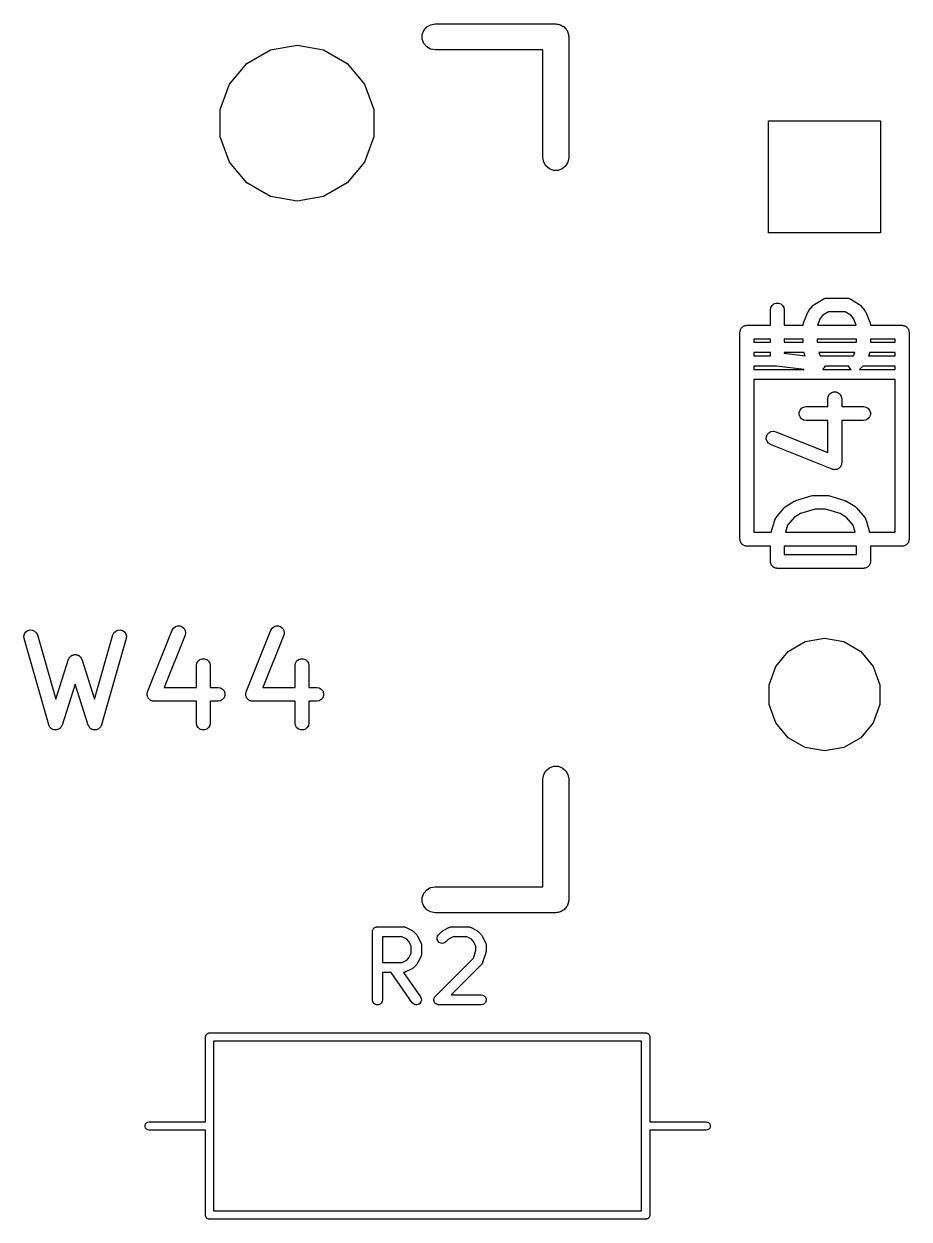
# Model space of a CAD drawing. Extents: x 47 to 330, y -254 to -153.
# Drawn here: x 113.14 to 126.17, y -231.05 to -213.46 of the extents above; entities that cross this region are included whole.
import ezdxf

# ---------------------------------------------------------------- set-up
doc = ezdxf.new("R2010")
doc.units = 0
doc.header["$MEASUREMENT"] = 0
doc.layers.add('BLACK', color=7, linetype='CONTINUOUS')

msp = doc.modelspace()

# ---------------------------------------------------------------- linework, layer by layer
at = {"layer": 'Black'}
for p, q in [((119.032, -213.555), (119.075, -213.504)), ((119.075, -213.504), (119.132, -213.471)), ((119.132, -213.471), (119.197, -213.459)), ((119.197, -213.459), (120.975, -213.459)), ((120.975, -213.459), (120.991, -213.462)), ((120.991, -213.462), (121.008, -213.462)), ((121.008, -213.462), (121.024, -213.468)), ((121.024, -213.468), (121.04, -213.471)), ((121.04, -213.471), (121.055, -213.479)), ((121.055, -213.479), (121.07, -213.485)), ((121.07, -213.485), (121.083, -213.496)), ((121.083, -213.496), (121.097, -213.504)), ((121.097, -213.504), (121.108, -213.517)), ((121.108, -213.517), (121.121, -213.528)), ((121.121, -213.528), (121.129, -213.542)), ((121.129, -213.542), (121.14, -213.555)), ((119.009, -213.617), (119.032, -213.555)), ((119.009, -213.683), (119.009, -213.617)), ((119.032, -213.745), (119.009, -213.683)), ((121.14, -213.555), (121.146, -213.57)), ((121.146, -213.57), (121.154, -213.585)), ((121.154, -213.585), (121.157, -213.601)), ((121.157, -213.601), (121.163, -213.617)), ((121.163, -213.617), (121.163, -213.634)), ((121.163, -213.634), (121.165, -213.65)), ((121.165, -213.65), (121.165, -215.428)), ((116.427, -214.041), (116.773, -213.842)), ((116.773, -213.842), (117.165, -213.773)), ((117.165, -213.773), (117.557, -213.842)), ((117.557, -213.842), (117.903, -214.041)), ((119.075, -213.796), (119.032, -213.745)), ((119.132, -213.829), (119.075, -213.796)), ((119.197, -213.84), (119.132, -213.829)), ((120.784, -213.84), (119.197, -213.84)), ((120.784, -215.428), (120.784, -213.84)), ((116.171, -214.346), (116.427, -214.041)), ((117.903, -214.041), (118.159, -214.346)), ((116.035, -214.721), (116.171, -214.346)), ((118.159, -214.346), (118.295, -214.721)), ((116.035, -215.119), (116.035, -214.721)), ((118.295, -214.721), (118.295, -215.119)), ((124.104, -216.535), (124.104, -214.885)), ((124.104, -214.885), (125.755, -214.885)), ((125.755, -214.885), (125.755, -216.535)), ((116.171, -215.494), (116.035, -215.119)), ((118.295, -215.119), (118.159, -215.494)), ((120.796, -215.493), (120.784, -215.428)), ((121.165, -215.428), (121.154, -215.493)), ((116.427, -215.799), (116.171, -215.494)), ((118.159, -215.494), (117.903, -215.799)), ((120.829, -215.55), (120.796, -215.493)), ((120.88, -215.593), (120.829, -215.55)), ((120.942, -215.616), (120.88, -215.593)), ((121.008, -215.616), (120.942, -215.616)), ((121.07, -215.593), (121.008, -215.616)), ((121.121, -215.55), (121.07, -215.593)), ((121.154, -215.493), (121.121, -215.55)), ((116.773, -215.998), (116.427, -215.799)), ((117.903, -215.799), (117.557, -215.998)), ((117.165, -216.067), (116.773, -215.998)), ((117.557, -215.998), (117.165, -216.067)), ((125.755, -216.535), (124.104, -216.535)), ((124.157, -217.604), (124.184, -217.581)), ((124.184, -217.581), (124.217, -217.569)), ((124.217, -217.569), (124.252, -217.569)), ((124.252, -217.569), (124.285, -217.581)), ((124.285, -217.581), (124.312, -217.604)), ((124.761, -217.604), (124.774, -217.593)), ((124.774, -217.593), (124.787, -217.582)), ((124.787, -217.582), (124.908, -217.51)), ((124.908, -217.51), (124.917, -217.506)), ((124.917, -217.506), (124.925, -217.501)), ((124.925, -217.501), (124.933, -217.5)), ((124.933, -217.5), (124.941, -217.497)), ((124.941, -217.497), (124.951, -217.497)), ((124.951, -217.497), (124.96, -217.495)), ((124.96, -217.495), (125.263, -217.495)), ((125.263, -217.495), (125.272, -217.497)), ((125.272, -217.497), (125.282, -217.497)), ((125.282, -217.497), (125.289, -217.5)), ((125.289, -217.5), (125.297, -217.501)), ((125.297, -217.501), (125.306, -217.506)), ((125.306, -217.506), (125.315, -217.51)), ((125.315, -217.51), (125.436, -217.582)), ((125.436, -217.582), (125.449, -217.593)), ((125.449, -217.593), (125.462, -217.604)), ((124.133, -217.669), (124.139, -217.635)), ((124.133, -217.894), (124.133, -217.669)), ((124.139, -217.635), (124.157, -217.604)), ((124.312, -217.604), (124.33, -217.635)), ((124.33, -217.635), (124.336, -217.669)), ((124.336, -217.669), (124.336, -217.894)), ((124.625, -217.848), (124.685, -217.703)), ((124.685, -217.703), (124.693, -217.69)), ((124.693, -217.69), (124.701, -217.677)), ((124.701, -217.677), (124.761, -217.604)), ((124.906, -217.748), (124.867, -217.795)), ((124.988, -217.698), (124.906, -217.748)), ((125.234, -217.698), (124.988, -217.698)), ((125.317, -217.748), (125.234, -217.698)), ((125.356, -217.795), (125.317, -217.748)), ((125.462, -217.604), (125.522, -217.677)), ((125.522, -217.677), (125.53, -217.69)), ((125.53, -217.69), (125.538, -217.703)), ((125.538, -217.703), (125.598, -217.848)), ((123.696, -217.954), (123.699, -217.945)), ((123.699, -217.945), (123.705, -217.938)), ((123.705, -217.938), (123.709, -217.931)), ((123.709, -217.931), (123.716, -217.925)), ((123.716, -217.925), (123.722, -217.918)), ((123.722, -217.918), (123.729, -217.914)), ((123.729, -217.914), (123.736, -217.908)), ((123.736, -217.908), (123.745, -217.905)), ((123.745, -217.905), (123.752, -217.901)), ((123.752, -217.901), (123.761, -217.899)), ((123.761, -217.899), (123.769, -217.896)), ((123.769, -217.896), (123.778, -217.896)), ((123.778, -217.896), (123.787, -217.894)), ((123.787, -217.894), (124.133, -217.894)), ((124.336, -217.894), (124.617, -217.894)), ((124.617, -217.882), (124.62, -217.868)), ((124.617, -217.885), (124.617, -217.882)), ((124.617, -217.887), (124.617, -217.885)), ((124.617, -217.894), (124.617, -217.887)), ((124.62, -217.868), (124.623, -217.852)), ((124.623, -217.852), (124.624, -217.85)), ((124.624, -217.85), (124.625, -217.848)), ((124.867, -217.795), (124.825, -217.894)), ((124.825, -217.894), (125.397, -217.894)), ((125.397, -217.894), (125.356, -217.795)), ((125.598, -217.848), (125.599, -217.85)), ((125.599, -217.85), (125.6, -217.852)), ((125.6, -217.852), (125.603, -217.868)), ((125.603, -217.868), (125.606, -217.882)), ((125.606, -217.882), (125.606, -217.885)), ((125.606, -217.885), (125.606, -217.887)), ((125.606, -217.887), (125.606, -217.894)), ((125.606, -217.894), (126.073, -217.894)), ((126.073, -217.894), (126.082, -217.896)), ((126.082, -217.896), (126.091, -217.896)), ((126.091, -217.896), (126.099, -217.899)), ((126.099, -217.899), (126.108, -217.901)), ((126.108, -217.901), (126.115, -217.905)), ((126.115, -217.905), (126.124, -217.908)), ((126.124, -217.908), (126.131, -217.914)), ((126.131, -217.914), (126.138, -217.918)), ((126.138, -217.918), (126.144, -217.925)), ((126.144, -217.925), (126.151, -217.931)), ((126.151, -217.931), (126.155, -217.938)), ((126.155, -217.938), (126.161, -217.945)), ((126.161, -217.945), (126.164, -217.954)), ((123.685, -217.996), (123.687, -217.987)), ((123.685, -221.044), (123.685, -217.996)), ((123.687, -217.978), (123.69, -217.97)), ((123.687, -217.987), (123.687, -217.978)), ((123.69, -217.97), (123.692, -217.961)), ((123.692, -217.961), (123.696, -217.954)), ((124.133, -218.098), (123.889, -218.098)), ((123.889, -218.098), (123.889, -218.145)), ((124.133, -218.145), (124.133, -218.098)), ((124.336, -218.098), (124.336, -218.145)), ((124.617, -218.098), (124.336, -218.098)), ((124.617, -218.145), (124.617, -218.098)), ((124.82, -218.098), (124.82, -218.145)), ((125.403, -218.098), (124.82, -218.098)), ((125.403, -218.145), (125.403, -218.098)), ((125.606, -218.098), (125.606, -218.145)), ((125.971, -218.098), (125.606, -218.098)), ((125.971, -218.145), (125.971, -218.098)), ((126.164, -217.954), (126.168, -217.961)), ((126.168, -217.961), (126.17, -217.97)), ((126.17, -217.97), (126.173, -217.978)), ((126.173, -217.978), (126.173, -217.987)), ((126.173, -217.987), (126.175, -217.996)), ((126.175, -217.996), (126.175, -221.044)), ((123.889, -218.145), (123.93, -218.145)), ((123.93, -218.295), (123.889, -218.295)), ((123.889, -218.295), (123.889, -218.345)), ((123.93, -218.145), (124.133, -218.145)), ((124.133, -218.295), (123.93, -218.295)), ((124.133, -218.345), (124.133, -218.295)), ((124.336, -218.145), (124.617, -218.145)), ((124.336, -218.295), (124.336, -218.305)), ((124.627, -218.295), (124.336, -218.295)), ((124.647, -218.342), (124.627, -218.295)), ((124.82, -218.145), (125.403, -218.145)), ((124.847, -218.295), (124.867, -218.342)), ((125.376, -218.295), (124.847, -218.295)), ((125.356, -218.342), (125.376, -218.295)), ((125.596, -218.295), (125.575, -218.345)), ((125.971, -218.295), (125.596, -218.295)), ((125.606, -218.145), (125.971, -218.145)), ((125.971, -218.345), (125.971, -218.295)), ((123.889, -218.345), (124.133, -218.345)), ((124.336, -218.305), (124.647, -218.342)), ((124.867, -218.342), (124.869, -218.345)), ((124.869, -218.345), (125.354, -218.345)), ((125.354, -218.345), (125.356, -218.342)), ((125.575, -218.345), (125.971, -218.345)), ((123.889, -218.495), (123.889, -218.545)), ((124.216, -218.495), (123.889, -218.495)), ((123.889, -218.545), (124.631, -218.545)), ((124.217, -218.495), (124.216, -218.495)), ((124.22, -218.495), (124.217, -218.495)), ((124.222, -218.496), (124.22, -218.495)), ((124.631, -218.545), (124.222, -218.496)), ((124.906, -218.543), (124.903, -218.545)), ((124.903, -218.545), (125.32, -218.545)), ((124.917, -218.533), (124.906, -218.543)), ((124.918, -218.531), (124.917, -218.533)), ((124.921, -218.529), (124.918, -218.531)), ((124.927, -218.515), (124.921, -218.529)), ((124.935, -218.503), (124.927, -218.515)), ((124.937, -218.497), (124.935, -218.5)), ((124.935, -218.5), (124.935, -218.503)), ((124.937, -218.495), (124.937, -218.497)), ((125.287, -218.495), (124.937, -218.495)), ((125.288, -218.503), (125.287, -218.495)), ((125.306, -218.533), (125.288, -218.503)), ((125.32, -218.545), (125.306, -218.533)), ((125.462, -218.533), (125.447, -218.545)), ((125.447, -218.545), (125.971, -218.545)), ((125.493, -218.495), (125.462, -218.533)), ((125.971, -218.495), (125.493, -218.495)), ((125.971, -218.545), (125.971, -218.495)), ((123.889, -218.695), (123.889, -220.942)), ((125.971, -218.695), (123.889, -218.695)), ((125.971, -220.942), (125.971, -218.695)), ((124.98, -218.976), (124.986, -218.941)), ((124.98, -219.092), (124.98, -218.976)), ((124.986, -218.941), (125.003, -218.91)), ((125.003, -218.91), (125.03, -218.888)), ((125.03, -218.888), (125.064, -218.876)), ((125.064, -218.876), (125.099, -218.876)), ((125.099, -218.876), (125.132, -218.888)), ((125.132, -218.888), (125.159, -218.91)), ((125.159, -218.91), (125.177, -218.941)), ((125.177, -218.941), (125.183, -218.976)), ((125.183, -218.976), (125.183, -219.092)), ((124.558, -219.176), (124.57, -219.143)), ((124.558, -219.211), (124.558, -219.176)), ((124.57, -219.143), (124.593, -219.116)), ((124.593, -219.116), (124.623, -219.098)), ((124.623, -219.098), (124.658, -219.092)), ((124.658, -219.092), (124.98, -219.092)), ((125.183, -219.092), (125.505, -219.092)), ((125.505, -219.092), (125.539, -219.098)), ((125.539, -219.098), (125.57, -219.116)), ((125.57, -219.116), (125.593, -219.143)), ((125.593, -219.143), (125.605, -219.176)), ((125.605, -219.176), (125.605, -219.211)), ((124.57, -219.244), (124.558, -219.211)), ((124.593, -219.271), (124.57, -219.244)), ((124.623, -219.289), (124.593, -219.271)), ((124.658, -219.295), (124.623, -219.289)), ((124.98, -219.295), (124.658, -219.295)), ((124.98, -219.769), (124.98, -219.295)), ((125.505, -219.295), (125.183, -219.295)), ((125.183, -219.295), (125.183, -219.919)), ((125.539, -219.289), (125.505, -219.295)), ((125.57, -219.271), (125.539, -219.289)), ((125.593, -219.244), (125.57, -219.271)), ((125.605, -219.211), (125.593, -219.244)), ((124.075, -219.536), (124.088, -219.503)), ((124.088, -219.503), (124.111, -219.476)), ((124.111, -219.476), (124.142, -219.46)), ((124.142, -219.46), (124.177, -219.455)), ((124.177, -219.455), (124.212, -219.462)), ((124.212, -219.462), (124.98, -219.769)), ((124.073, -219.571), (124.075, -219.536)), ((124.085, -219.604), (124.073, -219.571)), ((124.106, -219.632), (124.085, -219.604)), ((124.136, -219.651), (124.106, -219.632)), ((125.043, -220.013), (124.136, -219.651)), ((125.054, -220.016), (125.043, -220.013)), ((125.064, -220.019), (125.054, -220.016)), ((125.071, -220.019), (125.064, -220.019)), ((125.078, -220.021), (125.071, -220.019)), ((125.088, -220.019), (125.078, -220.021)), ((125.099, -220.019), (125.088, -220.019)), ((125.106, -220.017), (125.099, -220.019)), ((125.113, -220.016), (125.106, -220.017)), ((125.122, -220.011), (125.113, -220.016)), ((125.132, -220.007), (125.122, -220.011)), ((125.138, -220.002), (125.132, -220.007)), ((125.144, -219.999), (125.138, -220.002)), ((125.151, -219.991), (125.144, -219.999)), ((125.159, -219.984), (125.151, -219.991)), ((125.163, -219.978), (125.159, -219.984)), ((125.168, -219.973), (125.163, -219.978)), ((125.171, -219.963), (125.168, -219.973)), ((125.177, -219.954), (125.171, -219.963)), ((125.178, -219.947), (125.177, -219.954)), ((125.181, -219.94), (125.178, -219.947)), ((125.183, -219.919), (125.181, -219.929)), ((125.181, -219.929), (125.181, -219.94)), ((124.508, -220.475), (124.75, -220.402)), ((124.75, -220.402), (124.764, -220.401)), ((124.764, -220.401), (124.779, -220.398)), ((124.779, -220.398), (124.96, -220.398)), ((124.96, -220.398), (124.975, -220.401)), ((124.975, -220.401), (124.989, -220.402)), ((124.989, -220.402), (125.231, -220.475)), ((124.217, -220.725), (124.338, -220.58)), ((124.338, -220.58), (124.351, -220.569)), ((124.351, -220.569), (124.364, -220.558)), ((124.364, -220.558), (124.485, -220.485)), ((124.485, -220.485), (124.496, -220.481)), ((124.496, -220.481), (124.508, -220.475)), ((125.231, -220.475), (125.243, -220.481)), ((125.243, -220.481), (125.254, -220.485)), ((125.254, -220.485), (125.375, -220.558)), ((125.375, -220.558), (125.388, -220.569)), ((125.388, -220.569), (125.401, -220.58)), ((125.401, -220.58), (125.522, -220.725)), ((124.147, -220.942), (124.197, -220.763)), ((124.197, -220.763), (124.199, -220.759)), ((124.199, -220.756), (124.206, -220.744)), ((124.199, -220.759), (124.199, -220.756)), ((124.206, -220.744), (124.212, -220.731)), ((124.212, -220.731), (124.215, -220.728)), ((124.215, -220.728), (124.217, -220.725)), ((124.483, -220.723), (124.387, -220.838)), ((124.578, -220.666), (124.483, -220.723)), ((124.794, -220.601), (124.578, -220.666)), ((124.945, -220.601), (124.794, -220.601)), ((125.161, -220.666), (124.945, -220.601)), ((125.256, -220.723), (125.161, -220.666)), ((125.352, -220.838), (125.256, -220.723)), ((125.522, -220.725), (125.524, -220.728)), ((125.524, -220.728), (125.527, -220.731)), ((125.527, -220.731), (125.533, -220.744)), ((125.533, -220.744), (125.54, -220.756)), ((125.54, -220.756), (125.54, -220.759)), ((125.54, -220.759), (125.542, -220.763)), ((125.542, -220.763), (125.592, -220.942)), ((123.889, -220.942), (124.147, -220.942)), ((124.387, -220.838), (124.358, -220.942)), ((124.358, -220.942), (125.381, -220.942)), ((125.381, -220.942), (125.352, -220.838)), ((125.592, -220.942), (125.971, -220.942)), ((123.687, -221.053), (123.685, -221.044)), ((123.687, -221.062), (123.687, -221.053)), ((123.69, -221.07), (123.687, -221.062)), ((123.692, -221.079), (123.69, -221.07)), ((123.696, -221.086), (123.692, -221.079)), ((123.699, -221.095), (123.696, -221.086)), ((123.705, -221.102), (123.699, -221.095)), ((123.709, -221.109), (123.705, -221.102)), ((123.716, -221.115), (123.709, -221.109)), ((123.722, -221.122), (123.716, -221.115)), ((126.144, -221.115), (126.138, -221.122)), ((126.151, -221.109), (126.144, -221.115)), ((126.155, -221.102), (126.151, -221.109)), ((126.161, -221.095), (126.155, -221.102)), ((126.164, -221.086), (126.161, -221.095)), ((126.168, -221.079), (126.164, -221.086)), ((126.17, -221.07), (126.168, -221.079)), ((126.173, -221.062), (126.17, -221.07)), ((126.175, -221.044), (126.173, -221.053)), ((126.173, -221.053), (126.173, -221.062)), ((123.729, -221.126), (123.722, -221.122)), ((123.736, -221.132), (123.729, -221.126)), ((123.745, -221.135), (123.736, -221.132)), ((123.752, -221.139), (123.745, -221.135)), ((123.761, -221.141), (123.752, -221.139)), ((123.769, -221.144), (123.761, -221.141)), ((123.778, -221.144), (123.769, -221.144)), ((123.787, -221.146), (123.778, -221.144)), ((124.133, -221.146), (123.787, -221.146)), ((124.133, -221.371), (124.133, -221.146)), ((124.336, -221.146), (124.336, -221.269)), ((125.403, -221.146), (124.336, -221.146)), ((124.336, -221.269), (125.403, -221.269)), ((125.403, -221.269), (125.403, -221.146)), ((126.073, -221.146), (125.606, -221.146)), ((125.606, -221.146), (125.606, -221.371)), ((126.082, -221.144), (126.073, -221.146)), ((126.091, -221.144), (126.082, -221.144)), ((126.099, -221.141), (126.091, -221.144)), ((126.108, -221.139), (126.099, -221.141)), ((126.115, -221.135), (126.108, -221.139)), ((126.124, -221.132), (126.115, -221.135)), ((126.131, -221.126), (126.124, -221.132)), ((126.138, -221.122), (126.131, -221.126)), ((124.134, -221.379), (124.133, -221.371)), ((124.134, -221.388), (124.134, -221.379)), ((124.138, -221.397), (124.134, -221.388)), ((124.139, -221.405), (124.138, -221.397)), ((124.143, -221.413), (124.139, -221.405)), ((124.147, -221.421), (124.143, -221.413)), ((124.152, -221.428), (124.147, -221.421)), ((124.157, -221.436), (124.152, -221.428)), ((124.164, -221.442), (124.157, -221.436)), ((124.169, -221.448), (124.164, -221.442)), ((124.177, -221.453), (124.169, -221.448)), ((124.184, -221.459), (124.177, -221.453)), ((124.192, -221.462), (124.184, -221.459)), ((124.2, -221.466), (124.192, -221.462)), ((124.209, -221.468), (124.2, -221.466)), ((124.217, -221.471), (124.209, -221.468)), ((125.531, -221.468), (125.522, -221.471)), ((125.539, -221.466), (125.531, -221.468)), ((125.547, -221.462), (125.539, -221.466)), ((125.555, -221.459), (125.547, -221.462)), ((125.562, -221.453), (125.555, -221.459)), ((125.57, -221.448), (125.562, -221.453)), ((125.576, -221.442), (125.57, -221.448)), ((125.582, -221.436), (125.576, -221.442)), ((125.587, -221.428), (125.582, -221.436)), ((125.593, -221.421), (125.587, -221.428)), ((125.596, -221.413), (125.593, -221.421)), ((125.6, -221.405), (125.596, -221.413)), ((125.602, -221.397), (125.6, -221.405)), ((125.605, -221.388), (125.602, -221.397)), ((125.606, -221.371), (125.605, -221.379)), ((125.605, -221.379), (125.605, -221.388)), ((124.226, -221.471), (124.217, -221.471)), ((124.235, -221.472), (124.226, -221.471)), ((125.505, -221.472), (124.235, -221.472)), ((125.513, -221.471), (125.505, -221.472)), ((125.522, -221.471), (125.513, -221.471)), ((115.348, -222.351), (115.375, -222.33)), ((115.375, -222.33), (115.409, -222.318)), ((115.409, -222.318), (115.444, -222.32)), ((115.444, -222.32), (115.477, -222.333)), ((115.477, -222.333), (115.503, -222.356)), ((116.799, -222.351), (116.827, -222.33)), ((116.827, -222.33), (116.86, -222.318)), ((116.86, -222.318), (116.895, -222.32)), ((116.895, -222.32), (116.928, -222.333)), ((116.928, -222.333), (116.955, -222.356)), ((113.145, -222.472), (113.153, -222.438)), ((113.148, -222.507), (113.145, -222.472)), ((113.511, -223.777), (113.148, -222.507)), ((113.153, -222.438), (113.173, -222.409)), ((113.173, -222.409), (113.202, -222.388)), ((113.202, -222.388), (113.236, -222.378)), ((113.236, -222.378), (113.271, -222.381)), ((113.271, -222.381), (113.303, -222.395)), ((113.303, -222.395), (113.328, -222.42)), ((113.328, -222.42), (113.344, -222.452)), ((113.344, -222.452), (113.615, -223.399)), ((114.184, -223.399), (114.455, -222.452)), ((114.65, -222.507), (114.287, -223.777)), ((114.455, -222.452), (114.47, -222.42)), ((114.47, -222.42), (114.496, -222.395)), ((114.496, -222.395), (114.528, -222.381)), ((114.528, -222.381), (114.563, -222.378)), ((114.563, -222.378), (114.597, -222.388)), ((114.597, -222.388), (114.625, -222.409)), ((114.625, -222.409), (114.645, -222.438)), ((114.645, -222.438), (114.654, -222.472)), ((114.654, -222.472), (114.65, -222.507)), ((114.966, -223.288), (115.329, -222.381)), ((115.518, -222.457), (115.21, -223.225)), ((115.329, -222.381), (115.348, -222.351)), ((115.503, -222.356), (115.52, -222.387)), ((115.525, -222.422), (115.518, -222.457)), ((115.52, -222.387), (115.525, -222.422)), ((116.418, -223.288), (116.78, -222.381)), ((116.969, -222.457), (116.662, -223.225)), ((116.78, -222.381), (116.799, -222.351)), ((116.955, -222.356), (116.971, -222.387)), ((116.976, -222.422), (116.969, -222.457)), ((116.971, -222.387), (116.976, -222.422)), ((124.647, -222.551), (124.93, -222.501)), ((124.93, -222.501), (125.213, -222.551)), ((124.212, -222.916), (124.397, -222.695)), ((124.397, -222.695), (124.647, -222.551)), ((125.213, -222.551), (125.463, -222.695)), ((125.463, -222.695), (125.648, -222.916)), ((113.615, -223.399), (113.803, -222.811)), ((113.803, -222.811), (113.804, -222.808)), ((113.804, -222.808), (113.805, -222.804)), ((113.805, -222.804), (113.813, -222.792)), ((113.813, -222.792), (113.819, -222.78)), ((113.819, -222.78), (113.822, -222.777)), ((113.822, -222.777), (113.824, -222.774)), ((113.824, -222.774), (113.835, -222.766)), ((113.835, -222.766), (113.845, -222.756)), ((113.845, -222.756), (113.849, -222.755)), ((113.849, -222.755), (113.852, -222.752)), ((113.852, -222.752), (113.865, -222.748)), ((113.865, -222.748), (113.878, -222.743)), ((113.878, -222.743), (113.882, -222.743)), ((113.882, -222.743), (113.886, -222.742)), ((113.886, -222.742), (113.899, -222.742)), ((113.899, -222.742), (113.913, -222.742)), ((113.913, -222.742), (113.917, -222.743)), ((113.917, -222.743), (113.921, -222.743)), ((113.921, -222.743), (113.934, -222.748)), ((113.934, -222.748), (113.947, -222.752)), ((113.947, -222.752), (113.95, -222.755)), ((113.95, -222.755), (113.954, -222.756)), ((113.954, -222.756), (113.964, -222.766)), ((113.964, -222.766), (113.974, -222.774)), ((113.974, -222.774), (113.977, -222.777)), ((113.977, -222.777), (113.98, -222.78)), ((113.98, -222.78), (113.986, -222.792)), ((113.986, -222.792), (113.993, -222.804)), ((113.993, -222.804), (113.994, -222.808)), ((113.994, -222.808), (113.996, -222.811)), ((113.996, -222.811), (114.184, -223.399)), ((115.685, -222.903), (115.691, -222.868)), ((115.691, -222.868), (115.708, -222.838)), ((115.708, -222.838), (115.735, -222.815)), ((115.735, -222.815), (115.768, -222.803)), ((115.768, -222.803), (115.804, -222.803)), ((115.804, -222.803), (115.837, -222.815)), ((115.837, -222.815), (115.864, -222.838)), ((115.864, -222.838), (115.882, -222.868)), ((115.882, -222.868), (115.888, -222.903)), ((117.136, -222.903), (117.142, -222.868)), ((117.142, -222.868), (117.16, -222.838)), ((117.16, -222.838), (117.187, -222.815)), ((117.187, -222.815), (117.22, -222.803)), ((117.22, -222.803), (117.255, -222.803)), ((117.255, -222.803), (117.288, -222.815)), ((117.288, -222.815), (117.315, -222.838)), ((117.315, -222.838), (117.333, -222.868)), ((117.333, -222.868), (117.339, -222.903)), ((115.685, -223.225), (115.685, -222.903)), ((115.888, -222.903), (115.888, -223.225)), ((117.136, -223.225), (117.136, -222.903)), ((117.339, -222.903), (117.339, -223.225)), ((124.114, -223.186), (124.212, -222.916)), ((125.648, -222.916), (125.746, -223.186)), ((113.899, -223.176), (113.706, -223.78)), ((114.093, -223.78), (113.899, -223.176)), ((115.21, -223.225), (115.685, -223.225)), ((115.888, -223.225), (116.004, -223.225)), ((116.004, -223.225), (116.039, -223.231)), ((116.662, -223.225), (117.136, -223.225)), ((117.339, -223.225), (117.455, -223.225)), ((117.455, -223.225), (117.49, -223.231)), ((124.114, -223.474), (124.114, -223.186)), ((125.746, -223.186), (125.746, -223.474)), ((114.959, -223.323), (114.96, -223.316)), ((114.96, -223.333), (114.959, -223.323)), ((114.96, -223.309), (114.964, -223.299)), ((114.96, -223.316), (114.96, -223.309)), ((114.96, -223.344), (114.96, -223.333)), ((114.963, -223.351), (114.96, -223.344)), ((114.964, -223.358), (114.963, -223.351)), ((114.964, -223.299), (114.966, -223.288)), ((114.969, -223.367), (114.964, -223.358)), ((114.972, -223.377), (114.969, -223.367)), ((114.977, -223.383), (114.972, -223.377)), ((114.981, -223.389), (114.977, -223.383)), ((114.988, -223.396), (114.981, -223.389)), ((114.995, -223.404), (114.988, -223.396)), ((115.001, -223.408), (114.995, -223.404)), ((116.039, -223.231), (116.069, -223.248)), ((116.069, -223.404), (116.039, -223.422)), ((116.069, -223.248), (116.092, -223.275)), ((116.092, -223.377), (116.069, -223.404)), ((116.092, -223.275), (116.104, -223.309)), ((116.104, -223.344), (116.092, -223.377)), ((116.104, -223.309), (116.104, -223.344)), ((116.41, -223.323), (116.412, -223.316)), ((116.412, -223.333), (116.41, -223.323)), ((116.412, -223.309), (116.415, -223.299)), ((116.412, -223.316), (116.412, -223.309)), ((116.412, -223.344), (116.412, -223.333)), ((116.414, -223.351), (116.412, -223.344)), ((116.415, -223.358), (116.414, -223.351)), ((116.415, -223.299), (116.418, -223.288)), ((116.42, -223.367), (116.415, -223.358)), ((116.424, -223.377), (116.42, -223.367)), ((116.429, -223.383), (116.424, -223.377)), ((116.432, -223.389), (116.429, -223.383)), ((116.44, -223.396), (116.432, -223.389)), ((116.447, -223.404), (116.44, -223.396)), ((116.453, -223.408), (116.447, -223.404)), ((117.49, -223.231), (117.521, -223.248)), ((117.521, -223.404), (117.49, -223.422)), ((117.521, -223.248), (117.543, -223.275)), ((117.543, -223.377), (117.521, -223.404)), ((117.543, -223.275), (117.555, -223.309)), ((117.555, -223.344), (117.543, -223.377)), ((117.555, -223.309), (117.555, -223.344)), ((115.007, -223.413), (115.001, -223.408)), ((115.017, -223.416), (115.007, -223.413)), ((115.026, -223.422), (115.017, -223.416)), ((115.033, -223.423), (115.026, -223.422)), ((115.04, -223.426), (115.033, -223.423)), ((115.05, -223.426), (115.04, -223.426)), ((115.06, -223.428), (115.05, -223.426)), ((115.685, -223.428), (115.06, -223.428)), ((115.685, -223.75), (115.685, -223.428)), ((116.004, -223.428), (115.888, -223.428)), ((115.888, -223.428), (115.888, -223.75)), ((116.039, -223.422), (116.004, -223.428)), ((116.458, -223.413), (116.453, -223.408)), ((116.468, -223.416), (116.458, -223.413)), ((116.477, -223.422), (116.468, -223.416)), ((116.484, -223.423), (116.477, -223.422)), ((116.491, -223.426), (116.484, -223.423)), ((116.502, -223.426), (116.491, -223.426)), ((116.512, -223.428), (116.502, -223.426)), ((117.136, -223.428), (116.512, -223.428)), ((117.136, -223.75), (117.136, -223.428)), ((117.455, -223.428), (117.339, -223.428)), ((117.339, -223.428), (117.339, -223.75)), ((117.49, -223.422), (117.455, -223.428)), ((124.212, -223.744), (124.114, -223.474)), ((125.746, -223.474), (125.648, -223.744)), ((115.691, -223.784), (115.685, -223.75)), ((115.888, -223.75), (115.882, -223.784)), ((117.142, -223.784), (117.136, -223.75)), ((117.339, -223.75), (117.333, -223.784)), ((124.397, -223.965), (124.212, -223.744)), ((125.648, -223.744), (125.463, -223.965)), ((113.514, -223.783), (113.511, -223.777)), ((113.515, -223.788), (113.514, -223.783)), ((113.521, -223.798), (113.515, -223.788)), ((113.527, -223.809), (113.521, -223.798)), ((113.531, -223.813), (113.527, -223.809)), ((113.534, -223.818), (113.531, -223.813)), ((113.543, -223.825), (113.534, -223.818)), ((113.552, -223.834), (113.543, -223.825)), ((113.557, -223.836), (113.552, -223.834)), ((113.562, -223.839), (113.557, -223.836)), ((113.573, -223.843), (113.562, -223.839)), ((113.584, -223.848), (113.573, -223.843)), ((113.59, -223.848), (113.584, -223.848)), ((113.595, -223.85), (113.59, -223.848)), ((113.607, -223.85), (113.595, -223.85)), ((113.62, -223.851), (113.607, -223.85)), ((113.625, -223.849), (113.62, -223.851)), ((113.631, -223.849), (113.625, -223.849)), ((113.642, -223.844), (113.631, -223.849)), ((113.653, -223.841), (113.642, -223.844)), ((113.658, -223.838), (113.653, -223.841)), ((113.663, -223.835), (113.658, -223.838)), ((113.672, -223.827), (113.663, -223.835)), ((113.682, -223.82), (113.672, -223.827)), ((113.685, -223.816), (113.682, -223.82)), ((113.689, -223.812), (113.685, -223.816)), ((113.695, -223.801), (113.689, -223.812)), ((113.702, -223.791), (113.695, -223.801)), ((113.703, -223.785), (113.702, -223.791)), ((113.706, -223.78), (113.703, -223.785)), ((114.095, -223.785), (114.093, -223.78)), ((114.097, -223.791), (114.095, -223.785)), ((114.104, -223.801), (114.097, -223.791)), ((114.109, -223.812), (114.104, -223.801)), ((114.113, -223.816), (114.109, -223.812)), ((114.117, -223.82), (114.113, -223.816)), ((114.126, -223.827), (114.117, -223.82)), ((114.135, -223.835), (114.126, -223.827)), ((114.141, -223.838), (114.135, -223.835)), ((114.145, -223.841), (114.141, -223.838)), ((114.157, -223.844), (114.145, -223.841)), ((114.168, -223.849), (114.157, -223.844)), ((114.174, -223.849), (114.168, -223.849)), ((114.179, -223.851), (114.174, -223.849)), ((114.191, -223.85), (114.179, -223.851)), ((114.203, -223.85), (114.191, -223.85)), ((114.209, -223.848), (114.203, -223.85)), ((114.214, -223.848), (114.209, -223.848)), ((114.225, -223.843), (114.214, -223.848)), ((114.237, -223.839), (114.225, -223.843)), ((114.241, -223.836), (114.237, -223.839)), ((114.246, -223.834), (114.241, -223.836)), ((114.255, -223.825), (114.246, -223.834)), ((114.265, -223.818), (114.255, -223.825)), ((114.268, -223.813), (114.265, -223.818)), ((114.272, -223.809), (114.268, -223.813)), ((114.277, -223.798), (114.272, -223.809)), ((114.284, -223.788), (114.277, -223.798)), ((114.285, -223.783), (114.284, -223.788)), ((114.287, -223.777), (114.285, -223.783)), ((115.708, -223.815), (115.691, -223.784)), ((115.735, -223.838), (115.708, -223.815)), ((115.768, -223.85), (115.735, -223.838)), ((115.804, -223.85), (115.768, -223.85)), ((115.837, -223.838), (115.804, -223.85)), ((115.864, -223.815), (115.837, -223.838)), ((115.882, -223.784), (115.864, -223.815)), ((117.16, -223.815), (117.142, -223.784)), ((117.187, -223.838), (117.16, -223.815)), ((117.22, -223.85), (117.187, -223.838)), ((117.255, -223.85), (117.22, -223.85)), ((117.288, -223.838), (117.255, -223.85)), ((117.315, -223.815), (117.288, -223.838)), ((117.333, -223.784), (117.315, -223.815)), ((124.647, -224.109), (124.397, -223.965)), ((124.93, -224.159), (124.647, -224.109)), ((125.213, -224.109), (124.93, -224.159)), ((125.463, -223.965), (125.213, -224.109)), ((120.796, -224.507), (120.829, -224.45)), ((120.829, -224.45), (120.88, -224.407)), ((120.88, -224.407), (120.942, -224.384)), ((120.942, -224.384), (121.008, -224.384)), ((121.008, -224.384), (121.07, -224.407)), ((121.07, -224.407), (121.121, -224.45)), ((121.121, -224.45), (121.154, -224.507)), ((120.784, -224.572), (120.796, -224.507)), ((120.784, -226.159), (120.784, -224.572)), ((121.154, -224.507), (121.165, -224.572)), ((121.165, -224.572), (121.165, -226.35)), ((119.032, -226.255), (119.075, -226.204)), ((119.075, -226.204), (119.132, -226.171)), ((119.132, -226.171), (119.197, -226.159)), ((119.197, -226.159), (120.784, -226.159)), ((119.009, -226.317), (119.032, -226.255)), ((119.009, -226.383), (119.009, -226.317)), ((119.032, -226.445), (119.009, -226.383)), ((121.163, -226.383), (121.157, -226.399)), ((121.165, -226.35), (121.163, -226.366)), ((121.163, -226.366), (121.163, -226.383)), ((119.075, -226.496), (119.032, -226.445)), ((119.132, -226.529), (119.075, -226.496)), ((119.197, -226.54), (119.132, -226.529)), ((120.975, -226.54), (119.197, -226.54)), ((120.991, -226.538), (120.975, -226.54)), ((121.008, -226.538), (120.991, -226.538)), ((121.024, -226.532), (121.008, -226.538)), ((121.04, -226.529), (121.024, -226.532)), ((121.055, -226.521), (121.04, -226.529)), ((121.07, -226.515), (121.055, -226.521)), ((121.083, -226.504), (121.07, -226.515)), ((121.097, -226.496), (121.083, -226.504)), ((121.108, -226.483), (121.097, -226.496)), ((121.121, -226.472), (121.108, -226.483)), ((121.129, -226.458), (121.121, -226.472)), ((121.14, -226.445), (121.129, -226.458)), ((121.146, -226.43), (121.14, -226.445)), ((121.154, -226.415), (121.146, -226.43)), ((121.157, -226.399), (121.154, -226.415)), ((118.343, -226.749), (118.35, -226.747)), ((118.35, -226.747), (118.731, -226.747)), ((118.731, -226.747), (118.735, -226.748)), ((119.441, -226.748), (119.445, -226.747)), ((119.445, -226.747), (119.683, -226.747)), ((119.683, -226.747), (119.687, -226.748)), ((118.275, -226.822), (118.276, -226.816)), ((118.275, -227.822), (118.275, -226.822)), ((118.276, -226.809), (118.278, -226.803)), ((118.276, -226.816), (118.276, -226.809)), ((118.278, -226.803), (118.279, -226.797)), ((118.279, -226.797), (118.283, -226.791)), ((118.283, -226.791), (118.285, -226.785)), ((118.285, -226.785), (118.289, -226.78)), ((118.289, -226.78), (118.292, -226.774)), ((118.292, -226.774), (118.297, -226.77)), ((118.297, -226.77), (118.302, -226.765)), ((118.302, -226.765), (118.307, -226.762)), ((118.307, -226.762), (118.312, -226.757)), ((118.312, -226.757), (118.319, -226.755)), ((118.319, -226.755), (118.324, -226.752)), ((118.324, -226.752), (118.331, -226.751)), ((118.331, -226.751), (118.337, -226.749)), ((118.337, -226.749), (118.343, -226.749)), ((118.425, -226.897), (118.425, -227.271)), ((118.713, -226.897), (118.425, -226.897)), ((118.782, -226.932), (118.713, -226.897)), ((118.735, -226.748), (118.739, -226.748)), ((118.739, -226.748), (118.748, -226.75)), ((118.748, -226.75), (118.757, -226.752)), ((118.757, -226.752), (118.76, -226.754)), ((118.76, -226.754), (118.764, -226.755)), ((118.764, -226.755), (118.86, -226.803)), ((118.86, -226.803), (118.869, -226.81)), ((118.869, -226.81), (118.879, -226.817)), ((118.879, -226.817), (118.927, -226.865)), ((118.927, -226.865), (118.934, -226.874)), ((118.934, -226.874), (118.941, -226.884)), ((118.941, -226.884), (118.988, -226.979)), ((119.228, -226.911), (119.234, -226.886)), ((119.23, -226.937), (119.228, -226.911)), ((119.234, -226.886), (119.249, -226.865)), ((119.249, -226.865), (119.297, -226.817)), ((119.297, -226.817), (119.307, -226.81)), ((119.307, -226.81), (119.316, -226.803)), ((119.316, -226.803), (119.412, -226.755)), ((119.463, -226.897), (119.394, -226.932)), ((119.412, -226.755), (119.416, -226.754)), ((119.416, -226.754), (119.419, -226.752)), ((119.419, -226.752), (119.428, -226.75)), ((119.428, -226.75), (119.437, -226.748)), ((119.437, -226.748), (119.441, -226.748)), ((119.666, -226.897), (119.463, -226.897)), ((119.734, -226.932), (119.666, -226.897)), ((119.687, -226.748), (119.692, -226.748)), ((119.692, -226.748), (119.7, -226.75)), ((119.7, -226.75), (119.709, -226.752)), ((119.709, -226.752), (119.713, -226.754)), ((119.713, -226.754), (119.717, -226.755)), ((119.717, -226.755), (119.812, -226.803)), ((119.812, -226.803), (119.822, -226.81)), ((119.822, -226.81), (119.832, -226.817)), ((119.832, -226.817), (119.879, -226.865)), ((119.879, -226.865), (119.886, -226.874)), ((119.886, -226.874), (119.893, -226.884)), ((119.893, -226.884), (119.941, -226.979)), ((118.812, -226.962), (118.782, -226.932)), ((118.846, -227.031), (118.812, -226.962)), ((118.846, -227.138), (118.846, -227.031)), ((118.988, -226.979), (118.99, -226.983)), ((118.99, -226.983), (118.992, -226.987)), ((118.992, -226.987), (118.993, -226.996)), ((118.993, -226.996), (118.996, -227.004)), ((118.996, -227.004), (118.996, -227.009)), ((118.996, -227.009), (118.996, -227.013)), ((118.996, -227.013), (118.996, -227.156)), ((119.241, -226.961), (119.23, -226.937)), ((119.259, -226.979), (119.241, -226.961)), ((119.283, -226.99), (119.259, -226.979)), ((119.309, -226.992), (119.283, -226.99)), ((119.334, -226.986), (119.309, -226.992)), ((119.355, -226.971), (119.334, -226.986)), ((119.394, -226.932), (119.355, -226.971)), ((119.764, -226.962), (119.734, -226.932)), ((119.761, -227.21), (119.799, -227.096)), ((119.799, -227.031), (119.764, -226.962)), ((119.799, -227.096), (119.799, -227.031)), ((119.941, -226.979), (119.942, -226.983)), ((119.942, -226.983), (119.944, -226.987)), ((119.944, -226.987), (119.946, -226.996)), ((119.946, -226.996), (119.948, -227.004)), ((119.948, -227.004), (119.948, -227.009)), ((119.948, -227.009), (119.949, -227.013)), ((119.949, -227.013), (119.949, -227.108)), ((118.425, -227.271), (118.713, -227.271)), ((118.713, -227.271), (118.782, -227.237)), ((118.782, -227.237), (118.812, -227.207)), ((118.812, -227.207), (118.846, -227.138)), ((118.988, -227.189), (118.941, -227.284)), ((118.99, -227.185), (118.988, -227.189)), ((118.992, -227.181), (118.99, -227.185)), ((118.993, -227.173), (118.992, -227.181)), ((118.996, -227.164), (118.993, -227.173)), ((118.996, -227.156), (118.996, -227.16)), ((118.996, -227.16), (118.996, -227.164)), ((119.202, -227.769), (119.761, -227.21)), ((119.897, -227.275), (119.895, -227.278)), ((119.945, -227.132), (119.897, -227.275)), ((119.947, -227.12), (119.945, -227.132)), ((119.949, -227.108), (119.947, -227.12)), ((118.549, -227.421), (118.425, -227.421)), ((118.425, -227.421), (118.425, -227.822)), ((118.86, -227.865), (118.549, -227.421)), ((118.735, -227.42), (118.732, -227.421)), ((118.732, -227.421), (118.983, -227.779)), ((118.739, -227.421), (118.735, -227.42)), ((118.748, -227.418), (118.739, -227.421)), ((118.757, -227.417), (118.748, -227.418)), ((118.76, -227.415), (118.757, -227.417)), ((118.764, -227.413), (118.76, -227.415)), ((118.86, -227.366), (118.764, -227.413)), ((118.869, -227.358), (118.86, -227.366)), ((118.879, -227.352), (118.869, -227.358)), ((118.927, -227.304), (118.879, -227.352)), ((118.934, -227.294), (118.927, -227.304)), ((118.941, -227.284), (118.934, -227.294)), ((119.879, -227.304), (119.436, -227.747)), ((119.882, -227.3), (119.879, -227.304)), ((119.885, -227.298), (119.882, -227.3)), ((119.889, -227.29), (119.885, -227.298)), ((119.894, -227.283), (119.889, -227.29)), ((119.895, -227.278), (119.894, -227.283)), ((118.983, -227.779), (118.994, -227.803)), ((118.994, -227.803), (118.996, -227.829)), ((119.181, -227.809), (119.184, -227.8)), ((119.184, -227.8), (119.187, -227.791)), ((119.187, -227.791), (119.189, -227.788)), ((119.189, -227.788), (119.19, -227.785)), ((119.19, -227.785), (119.196, -227.777)), ((119.196, -227.777), (119.202, -227.769)), ((119.436, -227.747), (119.874, -227.747)), ((119.874, -227.747), (119.899, -227.752)), ((119.899, -227.752), (119.922, -227.765)), ((119.922, -227.765), (119.939, -227.785)), ((119.939, -227.785), (119.948, -227.809)), ((118.279, -227.848), (118.275, -227.822)), ((118.292, -227.871), (118.279, -227.848)), ((118.312, -227.887), (118.292, -227.871)), ((118.337, -227.896), (118.312, -227.887)), ((118.363, -227.896), (118.337, -227.896)), ((118.387, -227.887), (118.363, -227.896)), ((118.407, -227.871), (118.387, -227.887)), ((118.42, -227.848), (118.407, -227.871)), ((118.425, -227.822), (118.42, -227.848)), ((118.878, -227.884), (118.86, -227.865)), ((118.902, -227.895), (118.878, -227.884)), ((118.928, -227.897), (118.902, -227.895)), ((118.953, -227.89), (118.928, -227.897)), ((118.974, -227.875), (118.953, -227.89)), ((118.989, -227.854), (118.974, -227.875)), ((118.996, -227.829), (118.989, -227.854)), ((119.18, -227.816), (119.181, -227.813)), ((119.181, -227.826), (119.18, -227.816)), ((119.181, -227.813), (119.181, -227.809)), ((119.181, -227.835), (119.181, -227.826)), ((119.182, -227.839), (119.181, -227.835)), ((119.182, -227.842), (119.182, -227.839)), ((119.186, -227.851), (119.182, -227.842)), ((119.19, -227.86), (119.186, -227.851)), ((119.192, -227.862), (119.19, -227.86)), ((119.193, -227.865), (119.192, -227.862)), ((119.2, -227.872), (119.193, -227.865)), ((119.206, -227.88), (119.2, -227.872)), ((119.209, -227.881), (119.206, -227.88)), ((119.212, -227.884), (119.209, -227.881)), ((119.221, -227.888), (119.212, -227.884)), ((119.229, -227.893), (119.221, -227.888)), ((119.232, -227.893), (119.229, -227.893)), ((119.235, -227.895), (119.232, -227.893)), ((119.245, -227.896), (119.235, -227.895)), ((119.255, -227.897), (119.245, -227.896)), ((119.874, -227.897), (119.255, -227.897)), ((119.899, -227.893), (119.874, -227.897)), ((119.922, -227.88), (119.899, -227.893)), ((119.939, -227.86), (119.922, -227.88)), ((119.948, -227.835), (119.939, -227.86)), ((119.948, -227.809), (119.948, -227.835)), ((115.829, -228.336), (115.832, -228.331)), ((115.832, -228.331), (115.836, -228.328)), ((115.836, -228.328), (115.839, -228.324)), ((115.839, -228.324), (115.844, -228.321)), ((115.844, -228.321), (115.848, -228.318)), ((115.848, -228.318), (115.853, -228.316)), ((115.853, -228.316), (115.857, -228.314)), ((115.857, -228.314), (115.863, -228.313)), ((115.863, -228.313), (115.868, -228.311)), ((115.868, -228.311), (115.873, -228.311)), ((115.873, -228.311), (115.878, -228.31)), ((115.878, -228.31), (122.298, -228.31)), ((122.298, -228.31), (122.303, -228.311)), ((122.303, -228.311), (122.308, -228.311)), ((122.308, -228.311), (122.313, -228.313)), ((122.313, -228.313), (122.319, -228.314)), ((122.319, -228.314), (122.323, -228.316)), ((122.323, -228.316), (122.328, -228.318)), ((122.328, -228.318), (122.332, -228.321)), ((122.332, -228.321), (122.337, -228.324)), ((122.337, -228.324), (122.34, -228.328)), ((122.34, -228.328), (122.344, -228.331)), ((122.344, -228.331), (122.347, -228.336)), ((115.818, -228.37), (115.819, -228.365)), ((115.818, -229.62), (115.818, -228.37)), ((115.819, -228.36), (115.821, -228.355)), ((115.819, -228.365), (115.819, -228.36)), ((115.821, -228.355), (115.822, -228.349)), ((115.822, -228.349), (115.824, -228.345)), ((115.824, -228.345), (115.826, -228.34)), ((115.826, -228.34), (115.829, -228.336)), ((115.938, -228.43), (115.938, -230.93)), ((122.238, -228.43), (115.938, -228.43)), ((122.238, -230.93), (122.238, -228.43)), ((122.347, -228.336), (122.35, -228.34)), ((122.35, -228.34), (122.352, -228.345)), ((122.352, -228.345), (122.354, -228.349)), ((122.354, -228.349), (122.355, -228.355)), ((122.355, -228.355), (122.357, -228.36)), ((122.357, -228.36), (122.357, -228.365)), ((122.357, -228.365), (122.358, -228.37)), ((122.358, -228.37), (122.358, -229.62)), ((114.929, -229.67), (114.936, -229.65)), ((114.929, -229.69), (114.929, -229.67)), ((114.936, -229.71), (114.929, -229.69)), ((114.936, -229.65), (114.949, -229.634)), ((114.949, -229.726), (114.936, -229.71)), ((114.949, -229.634), (114.967, -229.624)), ((114.967, -229.736), (114.949, -229.726)), ((114.967, -229.624), (114.988, -229.62)), ((114.988, -229.74), (114.967, -229.736)), ((114.988, -229.62), (115.818, -229.62)), ((122.358, -229.62), (123.188, -229.62)), ((123.188, -229.62), (123.209, -229.624)), ((123.209, -229.736), (123.188, -229.74)), ((123.209, -229.624), (123.227, -229.634)), ((123.227, -229.726), (123.209, -229.736)), ((123.227, -229.634), (123.24, -229.65)), ((123.24, -229.71), (123.227, -229.726)), ((123.24, -229.65), (123.247, -229.67)), ((123.247, -229.69), (123.24, -229.71)), ((123.247, -229.67), (123.247, -229.69)), ((115.818, -229.74), (114.988, -229.74)), ((115.818, -230.99), (115.818, -229.74)), ((123.188, -229.74), (122.358, -229.74)), ((122.358, -229.74), (122.358, -230.99)), ((115.938, -230.93), (122.238, -230.93)), ((115.819, -230.995), (115.818, -230.99)), ((115.819, -231), (115.819, -230.995)), ((115.821, -231.005), (115.819, -231)), ((115.822, -231.011), (115.821, -231.005)), ((115.824, -231.015), (115.822, -231.011)), ((115.826, -231.02), (115.824, -231.015)), ((115.829, -231.024), (115.826, -231.02)), ((115.832, -231.029), (115.829, -231.024)), ((115.836, -231.032), (115.832, -231.029)), ((115.839, -231.036), (115.836, -231.032)), ((115.844, -231.039), (115.839, -231.036)), ((115.848, -231.042), (115.844, -231.039)), ((115.853, -231.044), (115.848, -231.042)), ((115.857, -231.046), (115.853, -231.044)), ((115.863, -231.047), (115.857, -231.046)), ((115.868, -231.049), (115.863, -231.047)), ((115.873, -231.049), (115.868, -231.049)), ((115.878, -231.05), (115.873, -231.049)), ((122.298, -231.05), (115.878, -231.05)), ((122.303, -231.049), (122.298, -231.05)), ((122.308, -231.049), (122.303, -231.049)), ((122.313, -231.047), (122.308, -231.049)), ((122.319, -231.046), (122.313, -231.047)), ((122.323, -231.044), (122.319, -231.046)), ((122.328, -231.042), (122.323, -231.044)), ((122.332, -231.039), (122.328, -231.042)), ((122.337, -231.036), (122.332, -231.039)), ((122.34, -231.032), (122.337, -231.036)), ((122.344, -231.029), (122.34, -231.032)), ((122.347, -231.024), (122.344, -231.029)), ((122.35, -231.02), (122.347, -231.024)), ((122.352, -231.015), (122.35, -231.02)), ((122.354, -231.011), (122.352, -231.015)), ((122.355, -231.005), (122.354, -231.011)), ((122.357, -231), (122.355, -231.005)), ((122.358, -230.99), (122.357, -230.995)), ((122.357, -230.995), (122.357, -231))]:
    msp.add_line(p, q, dxfattribs=at)

doc.saveas('drawing.dxf')
